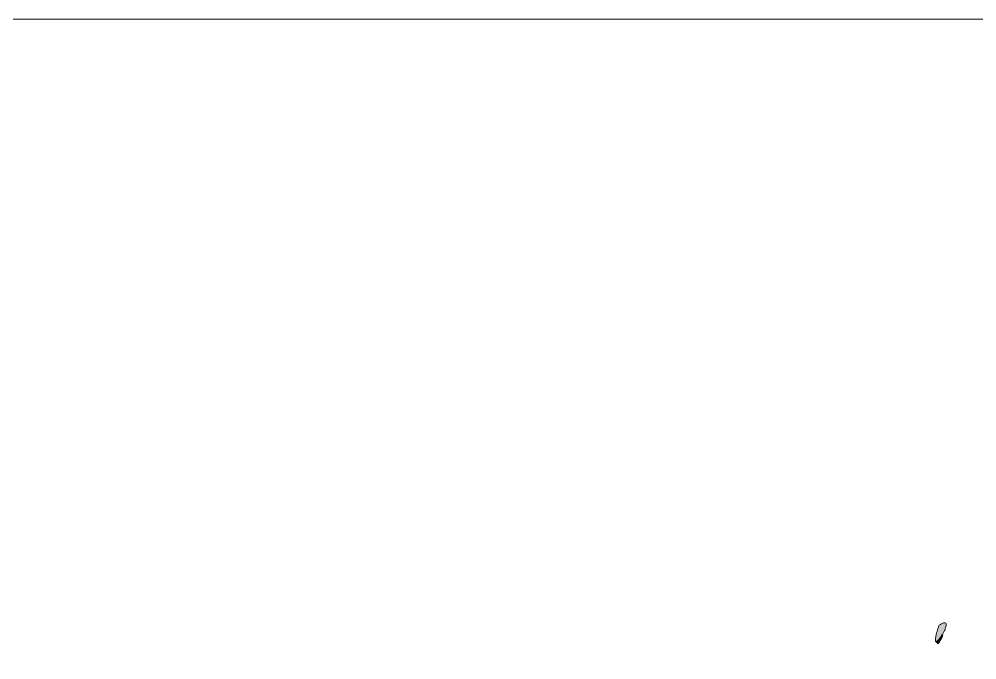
# Model space of a CAD drawing. Extents: x 0 to 1501, y 0 to 1722.
# Drawn here: x 68.26 to 91.23, y 1706.64 to 1722 of the extents above; entities that cross this region are included whole.
import ezdxf

# ---------------------------------------------------------------- set-up
doc = ezdxf.new("R2010")
doc.units = 0
doc.layers.get('0').update_dxf_attribs({"lineweight": 0})

msp = doc.modelspace()

# ---------------------------------------------------------------- hatches: boundary and pattern name
at = {"true_color": 0x232323}
h = msp.add_hatch(color=256, dxfattribs=at)
h.dxf.hatch_style = 1
h.paths.add_polyline_path([(90.324, 1707.472), (90.338, 1707.482), (90.352, 1707.492), (90.366, 1707.502), (90.382, 1707.511), (90.397, 1707.519), (90.413, 1707.526), (90.429, 1707.531), (90.446, 1707.535), (90.464, 1707.534), (90.479, 1707.525), (90.487, 1707.51), (90.491, 1707.493), (90.491, 1707.476), (90.489, 1707.459), (90.486, 1707.441), (90.481, 1707.425), (90.476, 1707.408), (90.47, 1707.392), (90.463, 1707.375), (90.456, 1707.359), (90.449, 1707.344), (90.441, 1707.328), (90.433, 1707.313), (90.425, 1707.297), (90.416, 1707.282), (90.408, 1707.267), (90.399, 1707.252), (90.39, 1707.237), (90.38, 1707.223), (90.371, 1707.208), (90.361, 1707.193), (90.351, 1707.179), (90.341, 1707.165), (90.331, 1707.151), (90.32, 1707.137), (90.308, 1707.124), (90.296, 1707.112), (90.283, 1707.101), (90.269, 1707.09), (90.253, 1707.083), (90.237, 1707.085), (90.233, 1707.102), (90.233, 1707.119), (90.234, 1707.137), (90.235, 1707.154), (90.237, 1707.171), (90.24, 1707.189), (90.243, 1707.206), (90.246, 1707.223), (90.25, 1707.24), (90.254, 1707.257), (90.258, 1707.274), (90.262, 1707.291), (90.266, 1707.308), (90.271, 1707.324), (90.276, 1707.341), (90.281, 1707.358), (90.286, 1707.374), (90.292, 1707.391), (90.298, 1707.407), (90.304, 1707.424), (90.31, 1707.44), (90.317, 1707.456), (90.324, 1707.472)])
h = msp.add_hatch(color=256, dxfattribs=at)
h.dxf.hatch_style = 1
h.paths.add_polyline_path([(90.235, 1707.146), (90.235, 1707.135), (90.235, 1707.124), (90.236, 1707.113), (90.237, 1707.103), (90.24, 1707.092), (90.244, 1707.082), (90.251, 1707.074), (90.258, 1707.066), (90.265, 1707.058), (90.273, 1707.05), (90.28, 1707.043), (90.288, 1707.035), (90.296, 1707.028), (90.302, 1707.034), (90.308, 1707.043), (90.313, 1707.052), (90.319, 1707.061), (90.325, 1707.07), (90.331, 1707.08), (90.336, 1707.089), (90.342, 1707.098), (90.347, 1707.107), (90.353, 1707.116), (90.358, 1707.126), (90.363, 1707.135), (90.369, 1707.144), (90.374, 1707.154), (90.379, 1707.163), (90.384, 1707.173), (90.389, 1707.182), (90.394, 1707.192), (90.398, 1707.202), (90.402, 1707.212), (90.406, 1707.222), (90.408, 1707.233), (90.405, 1707.243), (90.395, 1707.242), (90.388, 1707.235), (90.382, 1707.226), (90.376, 1707.217), (90.37, 1707.208), (90.364, 1707.199), (90.358, 1707.19), (90.352, 1707.181), (90.346, 1707.172), (90.34, 1707.163), (90.333, 1707.155), (90.327, 1707.146), (90.32, 1707.138), (90.313, 1707.13), (90.306, 1707.122), (90.298, 1707.114), (90.29, 1707.107), (90.282, 1707.1), (90.273, 1707.094), (90.264, 1707.088), (90.254, 1707.083), (90.244, 1707.084), (90.239, 1707.093), (90.237, 1707.104), (90.236, 1707.114), (90.236, 1707.125), (90.235, 1707.136), (90.235, 1707.146)])

# ---------------------------------------------------------------- linework, layer by layer
at = {"true_color": 0xf8f9fa}
msp.add_lwpolyline([(0, 1722), (1280, 1722), (1280, 1002), (0, 1002), (0, 1722)], dxfattribs=at)
at = {"true_color": 0xffffff}
msp.add_lwpolyline([(0, 1722), (1280, 1722), (1280, 1656), (0, 1656), (0, 1722)], dxfattribs=at)
at = {"true_color": 0x232323}
for points in [[(90.324, 1707.472), (90.338, 1707.482), (90.352, 1707.492), (90.366, 1707.502), (90.382, 1707.511), (90.397, 1707.519), (90.413, 1707.526), (90.429, 1707.531), (90.446, 1707.535), (90.464, 1707.534), (90.479, 1707.525), (90.487, 1707.51), (90.491, 1707.493), (90.491, 1707.476), (90.489, 1707.459), (90.486, 1707.441), (90.481, 1707.425), (90.476, 1707.408), (90.47, 1707.392), (90.463, 1707.375), (90.456, 1707.359), (90.449, 1707.344), (90.441, 1707.328), (90.433, 1707.313), (90.425, 1707.297), (90.416, 1707.282), (90.408, 1707.267), (90.399, 1707.252), (90.39, 1707.237), (90.38, 1707.223), (90.371, 1707.208), (90.361, 1707.193), (90.351, 1707.179), (90.341, 1707.165), (90.331, 1707.151), (90.32, 1707.137), (90.308, 1707.124), (90.296, 1707.112), (90.283, 1707.101), (90.269, 1707.09), (90.253, 1707.083), (90.237, 1707.085), (90.233, 1707.102), (90.233, 1707.119), (90.234, 1707.137), (90.235, 1707.154), (90.237, 1707.171), (90.24, 1707.189), (90.243, 1707.206), (90.246, 1707.223), (90.25, 1707.24), (90.254, 1707.257), (90.258, 1707.274), (90.262, 1707.291), (90.266, 1707.308), (90.271, 1707.324), (90.276, 1707.341), (90.281, 1707.358), (90.286, 1707.374), (90.292, 1707.391), (90.298, 1707.407), (90.304, 1707.424), (90.31, 1707.44), (90.317, 1707.456), (90.324, 1707.472), (90.324, 1707.472)], [(90.235, 1707.146), (90.235, 1707.135), (90.235, 1707.124), (90.236, 1707.113), (90.237, 1707.103), (90.24, 1707.092), (90.244, 1707.082), (90.251, 1707.074), (90.258, 1707.066), (90.265, 1707.058), (90.273, 1707.05), (90.28, 1707.043), (90.288, 1707.035), (90.296, 1707.028), (90.302, 1707.034), (90.308, 1707.043), (90.313, 1707.052), (90.319, 1707.061), (90.325, 1707.07), (90.331, 1707.08), (90.336, 1707.089), (90.342, 1707.098), (90.347, 1707.107), (90.353, 1707.116), (90.358, 1707.126), (90.363, 1707.135), (90.369, 1707.144), (90.374, 1707.154), (90.379, 1707.163), (90.384, 1707.173), (90.389, 1707.182), (90.394, 1707.192), (90.398, 1707.202), (90.402, 1707.212), (90.406, 1707.222), (90.408, 1707.233), (90.405, 1707.243), (90.395, 1707.242), (90.388, 1707.235), (90.382, 1707.226), (90.376, 1707.217), (90.37, 1707.208), (90.364, 1707.199), (90.358, 1707.19), (90.352, 1707.181), (90.346, 1707.172), (90.34, 1707.163), (90.333, 1707.155), (90.327, 1707.146), (90.32, 1707.138), (90.313, 1707.13), (90.306, 1707.122), (90.298, 1707.114), (90.29, 1707.107), (90.282, 1707.1), (90.273, 1707.094), (90.264, 1707.088), (90.254, 1707.083), (90.244, 1707.084), (90.239, 1707.093), (90.237, 1707.104), (90.236, 1707.114), (90.236, 1707.125), (90.235, 1707.136), (90.235, 1707.146), (90.235, 1707.146)]]:
    msp.add_lwpolyline(points, dxfattribs=at)

doc.saveas('drawing.dxf')
